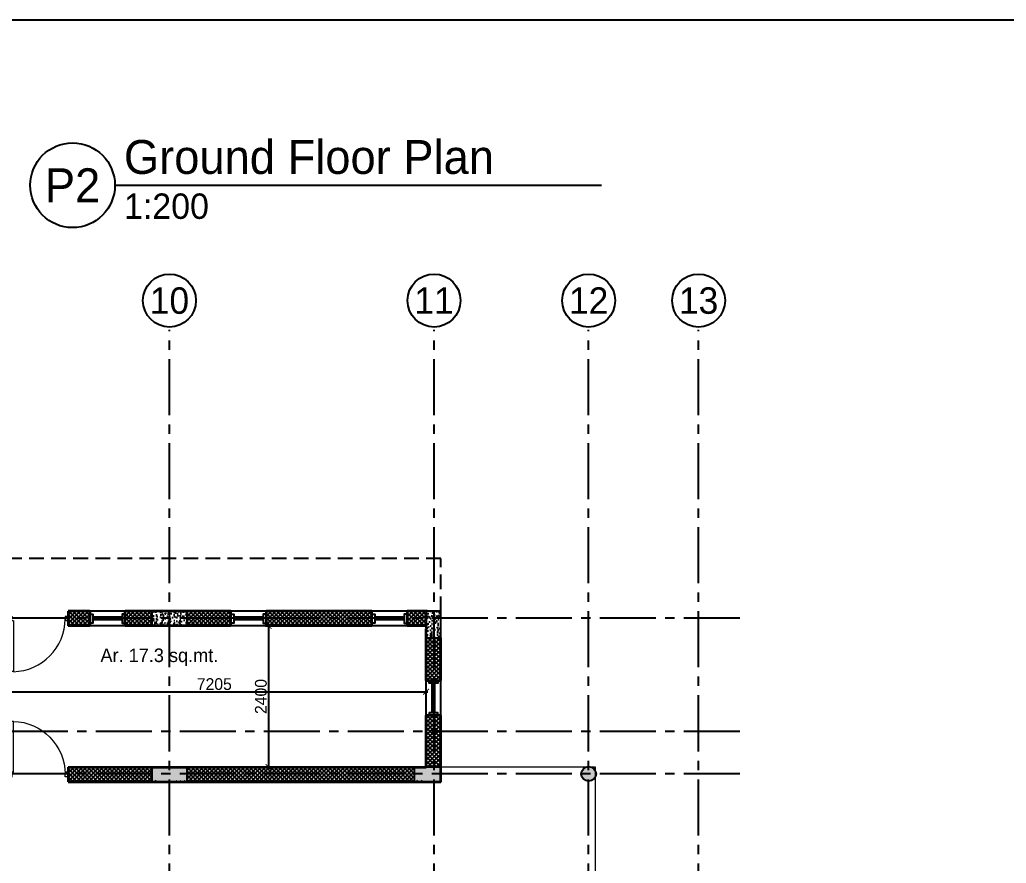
# Model space of a CAD drawing. Header units: millimetres. Extents: x -276609 to 1081398, y -453808 to 472098.
# Drawn here: x 135571 to 152350, y 244881 to 259224 of the extents above; entities that cross this region are included whole.
import ezdxf
from ezdxf.enums import TextEntityAlignment as Align

# ---------------------------------------------------------------- set-up
doc = ezdxf.new("R2010")
doc.units = ezdxf.units.MM
doc.header["$MEASUREMENT"] = 0
doc.linetypes.add('CENTER2', pattern=[28.575, 19.05, -3.175, 3.175, -3.175])
doc.linetypes.add('DASHED2', pattern=[0.375, 0.25, -0.125])
for name, color, linetype in [('A-Anno Tags', 6, 'Continuous'), ('A-Wall Patt', 8, 'Continuous'), ('A-Window', 4, 'Continuous'), ('Anno_Frames', 7, 'Continuous'), ('Anno_Labels', 7, 'Continuous'), ('AREA', 7, 'Continuous'), ('Dimension', 7, 'Continuous'), ('S-Conc Patt', 9, 'Continuous')]:
    doc.layers.add(name, color=color, linetype=linetype)
doc.layers.add('A-Anno-Grid Lines', color=7, linetype='Continuous', true_color=0xbbc3bd)
for name, color, linetype, lineweight in [('A-Detail Lines', 241, 'Continuous', 25), ('A-DETL-LLIN', 3, 'Continuous', 9), ('A-Door', 4, 'Continuous', 9), ('A-Wall Sec', 1, 'Continuous', 20), ('S-Concrete', 40, 'Continuous', 25)]:
    doc.layers.add(name, color=color, linetype=linetype, lineweight=lineweight)
doc.styles.get("Standard").update_dxf_attribs({"font": ''})
doc.styles.get('Standard').set_extended_font_data('Gill Sans MT')
doc.dimstyles.new('IIITD_WD_M @ 100', dxfattribs={"dimscale": 100, "dimtxt": 1, "dimasz": 1, "dimexe": 0.5, "dimexo": 0.25, "dimgap": 0.3, "dimtad": 1, "dimdec": 0, "dimrnd": 1, "dimzin": 0, "dimdsep": 46, "dimtxsty": 'Standard', "dimblk": 'ARCHTICK', "dimcen": 0.2, "dimdle": 0.3, "dimclrd": 256, "dimclre": 256, "dimclrt": 256, "dimadec": 0, "dimazin": 0, "dimtfac": 1, "dimtdec": 0, "dimtofl": 0, "dimtmove": 0, "dimatfit": 0, "dimfxl": 0.5, "dimfxlon": 1, "dimtolj": 1, "dimtzin": 0, "dimlwd": -1, "dimlwe": -1, "dimarcsym": 0})
pattern_1 = [(50, (-1171887.5, 1291771.16), (143.4520365, -12.550427), [15, -165]), (355, (-1171887.5, 1291771.16), (-27.750267, 150.438427), [12, -132]), (100.4514, (-1171875.54, 1291770.12), (115.701876, 137.887908), [12.748038, -140.228422]), (46.1842, (-1171887.5, 1291811.16), (213.44821, -33.103803), [22.5, -247.5]), (96.6356, (-1171869.7, 1291808.4), (186.93254, 194.823574), [19.122058, -210.3426]), (351.1842, (-1171887.5, 1291811.16), (186.93239, 194.82372), [18, -198]), (21, (-1171867.5, 1291801.16), (119.3814104, -80.523778), [15, -165]), (326, (-1171867.5, 1291801.16), (48.663066, 145.030009), [12, -132]), (71.4514, (-1171857.55, 1291794.45), (168.044526, 64.506099), [12.748038, -140.228422]), (37.5, (-1171887.5, 1291771.163), (2.431971, 66.5787708), [0, -130.4, 0, -134, 0, -132.5]), (7.5, (-1171887.5, 1291771.16), (52.6139075, 78.8823424), [0, -76.4, 0, -127.4, 0, -50.5]), (327.5, (-1171932.1, 1291771.16), (106.7644872, -4.5109743), [0, -50, 0, -156, 0, -207]), (317.5, (-1171952.1, 1291771.16), (116.637234, 20.0209965), [0, -65, 0, -103.6, 0, -147])]

# ---------------------------------------------------------------- blocks, each defined once
blk = doc.blocks.new('ABL_Door_S - 1000 x 2100-11-3 Second Floor Lvl')
at = {"layer": 'A-Door', "color": 5}
for p, q in [((-500, 38), (-450, 38)), ((-500, -38), (-500, 38)), ((-450, 38), (-450, -3)), ((450, 38), (450, -3)), ((500, 38), (450, 38)), ((500, -38), (500, 38)), ((-500, -38), (-465, -38)), ((-465, -3), (-450, -3)), ((-465, -38), (-465, -3)), ((-430, -38), (-465, -38)), ((465, -3), (450, -3)), ((465, -38), (465, -3)), ((500, -38), (465, -38))]:
    blk.add_line(p, q, dxfattribs=at)
at = {"layer": 'A-Door', "color": 5, "lineweight": 18}
for p, q in [((-465, -38), (-465, -902)), ((-430, -38), (-430, -902)), ((-430, -902), (-465, -902))]:
    blk.add_line(p, q, dxfattribs=at)
at = {"layer": 'A-Door'}
blk.add_arc((-450, -3), 900, 271.2733, 0, dxfattribs=at)
blk = doc.blocks.new('din w1')
at = {"layer": 'A-Window', "color": 2, "lineweight": 60}
blk.add_line((476279, 163779), (476779, 163779), dxfattribs=at)
at = {"layer": 'A-Window'}
for points in [[(476229, 163904), (476829, 163904)], [(476229, 163704), (476279, 163704), (476279, 163854), (476229, 163854)], [(476829, 163704), (476779, 163704), (476779, 163854), (476829, 163854)], [(476229, 163654), (476829, 163654)]]:
    blk.add_lwpolyline(points, dxfattribs=at)
blk = doc.blocks.new('_ArchTick')
at = {"color": 0, "linetype": 'ByBlock', "const_width": 0.15}
blk.add_lwpolyline([(-0.5, -0.5), (0.5, 0.5)], dxfattribs=at)
blk = doc.blocks.new('*D633')
at = {"layer": 'A-Detail Lines', "transparency": 16777216}
for p, q in [((135277, 247746), (135277, 247846)), ((142482, 247746), (142482, 247846)), ((135247, 247796), (142512, 247796))]:
    blk.add_line(p, q, dxfattribs=at)
at = {"layer": 'A-Detail Lines', "transparency": 16777216, "xscale": 100, "yscale": 100, "zscale": 100, "rotation": 180}
blk.add_blockref('_ArchTick', (135277, 247796), dxfattribs=at)
at = {"layer": 'A-Detail Lines', "transparency": 16777216, "xscale": 100, "yscale": 100, "zscale": 100}
blk.add_blockref('_ArchTick', (142482, 247796), dxfattribs=at)
at = {"layer": 'A-Detail Lines', "transparency": 16777216, "insert": (138880, 247926), "char_height": 200, "attachment_point": 5}
blk.add_mtext('\\A1;7205', dxfattribs=at)
blk = doc.blocks.new('*D634')
at = {"layer": 'A-Detail Lines', "transparency": 16777216}
for p, q in [((139753, 248916), (139853, 248916)), ((139803, 248946), (139803, 246485)), ((139753, 246515), (139853, 246515))]:
    blk.add_line(p, q, dxfattribs=at)
at = {"layer": 'A-Detail Lines', "transparency": 16777216, "xscale": 100, "yscale": 100, "zscale": 100}
for p, rotation in [((139803, 248916), 90), ((139803, 246515), 270)]:
    blk.add_blockref('_ArchTick', p, dxfattribs=dict(at, rotation=rotation))
at = {"layer": 'A-Detail Lines', "transparency": 16777216, "insert": (139673, 247716), "char_height": 200, "attachment_point": 5, "rotation": 90}
blk.add_mtext('\\A1;2400', dxfattribs=at)
blk = doc.blocks.new('View Tag')
blk.add_circle((0, 0), 3)
at = {"layer": 'Anno_Labels'}
for tag, height, p in [('VIEW_NAME', 2.4, (3.641, 2.004)), ('VIEW_SCALE', 1.8, (3.641, -1.482))]:
    blk.add_attdef(tag, text='', height=height, dxfattribs=at).set_placement(p, align=Align.MIDDLE_LEFT)
blk.add_attdef('VIEW_TYPE', text='', height=2.4, dxfattribs=at).set_placement((0, 0), align=Align.MIDDLE_CENTER)
blk = doc.blocks.new('Grid Head')
blk.add_circle((0, 0), 3)
at = {"layer": 'Anno_Labels'}
blk.add_attdef('GRID_NAME', text='', height=3, dxfattribs=at).set_placement((0, 0), align=Align.MIDDLE_CENTER)

msp = doc.modelspace()

# ---------------------------------------------------------------- hatches: boundary and pattern name
at = {"layer": 'A-Wall Patt'}
h = msp.add_hatch(dxfattribs=at)
h.set_pattern_fill('ANSI37', color=256, scale=400, style=0)
h.set_pattern_definition([(45, (-365189.19, 77736.39), (-35.355339, 35.355339), []), (135, (-365189.19, 77736.39), (-35.355339, -35.355339), [])])
h.paths.add_polyline_path([(135392, 246515.5), (134932, 246515.5), (134932, 246265.5), (135392, 246265.5)])
h.paths.add_polyline_path([(142732, 247390.6), (142482, 247390.6), (142482, 246515.5), (142732, 246515.5)])
h.paths.add_polyline_path([(142482, 249165.7), (142162, 249165.7), (142162, 248915.7), (142482, 248915.7)])
h.paths.add_polyline_path([(136762, 249165.7), (136392, 249165.7), (136392, 248915.7), (136762, 248915.7)])
h.paths.add_polyline_path([(142502, 248715.7), (142502, 248715.7), (142482, 248715.7), (142482, 247990.6), (142732, 247990.6), (142732, 248715.7)])
h.paths.add_polyline_path([(138417, 249165.7), (138417, 248935.7), (138417, 248935.7), (138417, 248915.7), (139162, 248915.7), (139162, 249165.7)])
h.paths.add_polyline_path([(137817, 248935.7), (137817, 248935.7), (137817, 249165.7), (137362, 249165.7), (137362, 248915.7), (137817, 248915.7)])
h.paths.add_polyline_path([(137817, 246285.5), (137817, 246515.5), (136392, 246515.5), (136392, 246265.5), (137932, 246265.5), (137932, 246285.5)])
h.paths.add_polyline_path([(141562, 249165.7), (139762, 249165.7), (139762, 248915.7), (141562, 248915.7)])
h.paths.add_polyline_path([(133132, 246285.5), (133132, 246515.5), (131132, 246515.5), (131132, 246265.5), (133732, 246265.5), (133732, 246285.5)])
h.paths.add_polyline_path([(142432, 246285.5), (142282, 246285.5), (142282, 246515.5), (138417, 246515.5), (138417, 246285.5), (138232, 246285.5), (138232, 246265.5), (142432, 246265.5)])
at = {"layer": 'S-Conc Patt'}
h = msp.add_hatch(dxfattribs=at)
h.set_pattern_fill('AR-CONC', color=8, scale=20, style=0)
h.set_pattern_definition(pattern_1)
h.paths.add_polyline_path([(137817, 249165.7), (137817, 248915.7), (138417, 248915.7), (138417, 249165.7)])
h = msp.add_hatch(dxfattribs=at)
h.set_pattern_fill('AR-CONC', color=8, scale=20, style=0)
h.set_pattern_definition(pattern_1)
h.paths.add_polyline_path([(142482, 248715.7), (142732, 248715.7), (142732, 249165.7), (142482, 249165.7)])
for points in [[(137817, 246515.5), (137817, 246265.5), (138417, 246265.5), (138417, 246515.5)], [(142282, 246515.5), (142282, 246265.5), (142732, 246265.5), (142732, 246515.5)]]:
    msp.add_hatch(color=8, dxfattribs=at).paths.add_polyline_path(points)
h = msp.add_hatch(color=8, dxfattribs=at)
edge = h.paths.add_edge_path()
edge.add_arc((145247, 246400.5), 125, 0, 360)

# ---------------------------------------------------------------- linework, layer by layer
at = {"layer": 'A-Anno Tags'}
msp.add_line((137189.3, 256409.2), (145467, 256409.2), dxfattribs=at)
at = {"layer": 'A-Anno-Grid Lines', "linetype": 'CENTER2', "ltscale": 50}
for p, q in [((138117, 208207.5), (138117, 253948.3)), ((142617, 208207.5), (142617, 253948.3)), ((145247, 208207.5), (145247, 253948.3)), ((147117, 208207.5), (147117, 253948.3)), ((147817.4, 249050.7), (102962, 249050.7)), ((147817.4, 247120.7), (103302.8, 247120.7)), ((147817.4, 246400.5), (102962, 246400.5))]:
    msp.add_line(p, q, dxfattribs=at)
at = {"layer": 'A-Detail Lines', "linetype": 'DASHED2', "ltscale": 1000}
for p, q in [((142732, 250065.5), (111002, 250065.5)), ((142732, 249165.7), (142732, 250065.5))]:
    msp.add_line(p, q, dxfattribs=at)
at = {"layer": 'A-DETL-LLIN'}
for p, q in [((145362, 246515.5), (142732, 246515.5)), ((145362, 243885.5), (145362, 246515.5))]:
    msp.add_line(p, q, dxfattribs=at)
at = {"layer": 'A-Wall Sec', "lineweight": 35}
for p, q in [((136762, 249165.7), (136392, 249165.7)), ((136392, 249165.7), (136392, 248915.7)), ((136762, 249165.7), (136762, 248915.7)), ((139162, 249165.7), (137362, 249165.7)), ((137362, 248915.7), (137362, 249165.7)), ((139162, 248915.7), (139162, 249165.7)), ((141562, 249165.7), (139762, 249165.7)), ((139762, 249165.7), (139762, 248915.7)), ((141562, 248915.7), (141562, 249165.7)), ((142502, 249165.7), (142162, 249165.7)), ((142162, 249165.7), (142162, 248915.7)), ((136762, 248915.7), (136392, 248915.7)), ((139162, 248915.7), (137362, 248915.7)), ((141562, 248915.7), (139762, 248915.7)), ((142482, 248915.7), (142162, 248915.7)), ((142482, 247990.6), (142482, 248865.7)), ((142732, 247990.6), (142732, 248715.7)), ((142482, 247990.6), (142732, 247990.6)), ((142482, 246515.5), (142482, 247390.6)), ((142732, 247390.6), (142482, 247390.6)), ((142732, 246265.5), (142732, 247390.6)), ((136392, 246515.5), (142482, 246515.5)), ((136392, 246515.5), (136392, 246265.5)), ((136392, 246265.5), (142732, 246265.5))]:
    msp.add_line(p, q, dxfattribs=at)
at = {"layer": 'Dimension'}
msp.add_lwpolyline([(86164.2, 199823.7), (86164.2, 259223.7), (170164.2, 259223.7), (170164.2, 199823.7)], close=True, dxfattribs=at)
at = {"layer": 'S-Concrete'}
for points in [[(137817, 249165.7), (137817, 248915.7), (138417, 248915.7), (138417, 249165.7)], [(142482, 248715.7), (142732, 248715.7), (142732, 249165.7), (142482, 249165.7)], [(137817, 246515.5), (137817, 246265.5), (138417, 246265.5), (138417, 246515.5)], [(142282, 246515.5), (142282, 246265.5), (142732, 246265.5), (142732, 246515.5)]]:
    msp.add_lwpolyline(points, close=True, dxfattribs=at)
msp.add_circle((145247, 246400.5), 125, dxfattribs=at)

# ---------------------------------------------------------------- block references
at = {"layer": 'A-Anno Tags'}
ref = msp.add_blockref('View Tag', (136469.3, 256409.2), dxfattribs=dict(at, xscale=240, yscale=240, zscale=240))
ref.add_attrib('VIEW_TYPE', 'P2', dxfattribs={"layer": '0', "height": 576}).set_placement((136469.3, 256409.2), align=Align.MIDDLE_CENTER)
ref.add_attrib('VIEW_NAME', 'Ground Floor Plan', dxfattribs={"layer": '0', "height": 576}).set_placement((137343.1, 256890.2), align=Align.MIDDLE_LEFT)
ref.add_attrib('VIEW_SCALE', '1:200', dxfattribs={"layer": '0', "height": 432}).set_placement((137343.1, 256053.5), align=Align.MIDDLE_LEFT)
at = {"layer": 'A-Door'}
msp.add_blockref('ABL_Door_S - 1000 x 2100-11-3 Second Floor Lvl', (135892, 249040.7), dxfattribs=at)
at = {"layer": 'A-Door', "xscale": -1, "rotation": 180}
msp.add_blockref('ABL_Door_S - 1000 x 2100-11-3 Second Floor Lvl', (135892, 246390.5), dxfattribs=at)
at = {"layer": 'A-Window'}
for p, rotation in [((613590.8, 412819.9), 180), ((615990.8, 412819.9), 180), ((618390.8, 412819.9), 180), ((306386.2, -228838.2), 90)]:
    msp.add_blockref('din w1', p, dxfattribs=dict(at, rotation=rotation))
at = {"layer": 'Anno_Frames'}
ref = msp.add_blockref('Grid Head', (138117, 254448.3), dxfattribs=dict(at, xscale=150, yscale=150, zscale=150))
ref.add_attrib('GRID_NAME', '10', dxfattribs={"layer": '0', "height": 450}).set_placement((138117, 254448.3), align=Align.MIDDLE_CENTER)
ref = msp.add_blockref('Grid Head', (142617, 254448.3), dxfattribs=dict(at, xscale=150, yscale=150, zscale=150))
ref.add_attrib('GRID_NAME', '11', dxfattribs={"layer": '0', "height": 450}).set_placement((142617, 254448.3), align=Align.MIDDLE_CENTER)
ref = msp.add_blockref('Grid Head', (145247, 254448.3), dxfattribs=dict(at, xscale=150, yscale=150, zscale=150))
ref.add_attrib('GRID_NAME', '12', dxfattribs={"layer": '0', "height": 450}).set_placement((145247, 254448.3), align=Align.MIDDLE_CENTER)
ref = msp.add_blockref('Grid Head', (147117, 254448.3), dxfattribs=dict(at, xscale=150, yscale=150, zscale=150))
ref.add_attrib('GRID_NAME', '13', dxfattribs={"layer": '0', "height": 450}).set_placement((147117, 254448.3), align=Align.MIDDLE_CENTER)

# ---------------------------------------------------------------- texts
at = {"layer": 'AREA', "insert": (136944, 248532), "char_height": 230.4, "width": 4963.118, "attachment_point": 1}
msp.add_mtext('{\\fCentury Gothic|b0|i0|c0|p34;Ar. 17.3 sq.mt.}', dxfattribs=at)

# ---------------------------------------------------------------- dimensions: what is measured, and where the dimension line sits
at = {"layer": 'A-Detail Lines'}
dim = msp.add_linear_dim(base=(139802.5, 246515.5), p1=(138417, 248915.7), p2=(138417, 246515.5), angle=90, dimstyle='IIITD_WD_M @ 100', override={"dimtxt": 2}, dxfattribs=at)
dim.commit()
dim.dimension.update_dxf_attribs({"geometry": '*D634', "text_midpoint": (139672.5, 247715.6)})
dim = msp.add_linear_dim(base=(142482, 247795.8), p1=(135277, 247120.7), p2=(142482, 247120.7), dimstyle='IIITD_WD_M @ 100', override={"dimtxt": 2}, dxfattribs=at)
dim.commit()
dim.dimension.update_dxf_attribs({"geometry": '*D633', "text_midpoint": (138879.5, 247925.8)})

doc.saveas('drawing.dxf')
